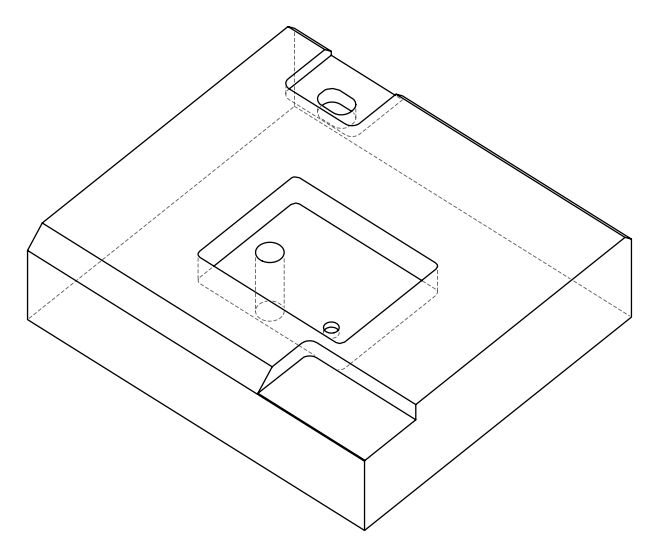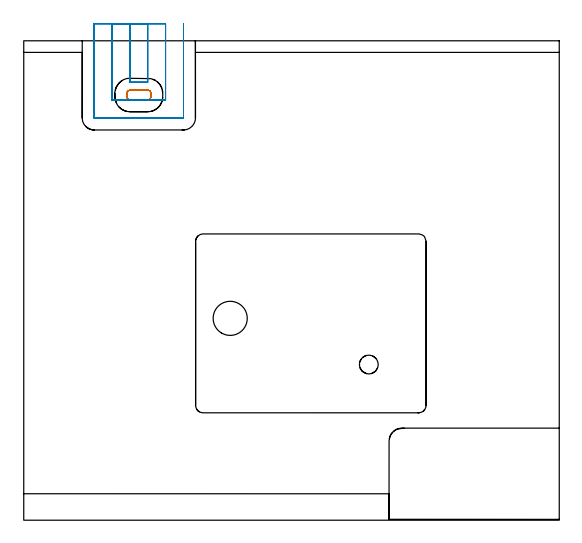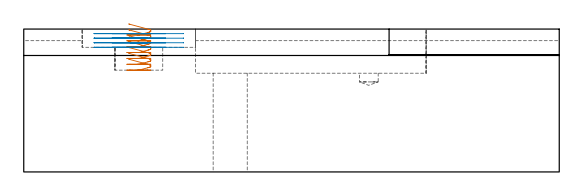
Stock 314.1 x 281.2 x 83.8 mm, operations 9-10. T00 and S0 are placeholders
(PLAN: 10 operations, 6 tool changes, 94.3 min)
(1 SPOT_DRILL | STEP1POCKET | NXT0321_9005460120000 | 0.03 min | 2820 mm3)
(2 INDEXABLE_INSERT_DRILL_THROUGH_HOLE_FROM_SOLID | STEP1HOLE | NXT0302_011 | 0.25 min | 26299 mm3)
(3 DRILL_BLIND_HOLE_INTO_CENTER | STEP1POCKET | NXT0301_081 | 0.04 min | 622 mm3)
(4 AREA_MILL | FG_CHAMFER_SURFACE | UGT0205_001 | 1 min | 894 mm3)
(5 AREA_MILL_1 | FG_CHAMFER_SURFACE_1 | UGT0205_001 | 5.3 min | 5034 mm3)
(6 AREA_MILL_2 | FG_CHAMFER_SURFACE_2 | UGT0205_001 | 11.34 min | 35741 mm3)
(7 MILL_CORNER_NOTCH_RECTANGULAR | CORNER_NOTCH_RECTANGULAR | UGT0201_103 | Follow Part, ap 3.5, ae 75% | 6.31 min | 70674 mm3)
(8 MILL_RECTANGULAR_POCKET | POCKET_RECTANGULAR_STRAIGHT | NXT0201_009 | Follow Part, ap 2, ae 75% | 64.68 min | 355910 mm3)
(9 MILL_RECTANGULAR_POCKET_1 | POCKET_RECTANGULAR_STRAIGHT_1 | UGT0201_103 | Follow Part, ap 3.5, ae 75% | 1.23 min | 11637 mm3)
(10 MILL_SLOT | SLOT_PARTIAL_RECTANGULAR | UGT0201_103 | Follow Part, ap 3.5, ae 75% | 4.06 min | 31557 mm3)
(TOOL NXT0321_9005460120000 | NC Spot Drill, 142deg, 12mm, Carbide, Uncoated | D12 PA142 FL30 Z2)
(TOOL NXT0302_011 | Index. Insert Drill 20mm [880-D2000L25-05] | D20 PA176 FL100 Z2)
(TOOL NXT0301_081 | Carbide Drill 11mm [860.1-1100-033A1-MM 2214] | D11 PA140 FL55 Z2)
(TOOL UGT0205_001 | Chamfer Mill 20 x 3 x 45 deg. | D20 FL50 Z2)
(TOOL UGT0201_103 | End Mill 14 mm | D14 FL19 Z2)
(TOOL NXT0201_009 | ENDMILL 8mm [2P460-0800-NA 1630] | D8 FL26 Z6)
(OP 9 MILL_RECTANGULAR_POCKET_1)
G17 G21 G94 G90
T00 M6
G54
G17 G0 G90 X61.542 Y246.769 S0 M3
G43 Z93.8 H0
Z86.8
G94 G1 X61.805 Y246.664 Z86.724 F250.
X62.166 Y246.6 Z86.626
X72.834 Z83.767
X73.195 Y246.664 Z83.669
X73.535 Y246.8 Z83.571
X73.84 Y247.001 Z83.473
X74.099 Y247.26 Z83.375
X74.3 Y247.565 Z83.277
X74.436 Y247.905 Z83.179
X74.5 Y248.266 Z83.081
Y250.534 Z82.473
X74.436 Y250.895 Z82.375
X74.3 Y251.235 Z82.277
X74.099 Y251.54 Z82.179
X73.84 Y251.799 Z82.081
X73.535 Y252. Z81.983
X73.195 Y252.136 Z81.884
X72.834 Y252.2 Z81.786
X67.5 Z80.357
X62.3 F500.
G3 X60.5 Y250.4 R1.8
G1 Y248.4
G3 X62.3 Y246.6 R1.8
G1 X72.7
G3 X74.5 Y248.4 R1.8
G1 Y250.4
G3 X72.7 Y252.2 R1.8
G1 X67.5
X66.5
G0 X61.542 Y246.769 Z83.357
G1 X61.805 Y246.664 Z83.281 F250.
X62.166 Y246.6 Z83.183
X72.834 Z80.324
X73.195 Y246.664 Z80.226
X73.535 Y246.8 Z80.128
X73.84 Y247.001 Z80.03
X74.099 Y247.26 Z79.932
X74.3 Y247.565 Z79.834
X74.436 Y247.905 Z79.736
X74.5 Y248.266 Z79.638
Y250.534 Z79.03
X74.436 Y250.895 Z78.932
X74.3 Y251.235 Z78.834
X74.099 Y251.54 Z78.736
X73.84 Y251.799 Z78.638
X73.535 Y252. Z78.54
X73.195 Y252.136 Z78.442
X72.834 Y252.2 Z78.344
X67.5 Z76.914
X62.3 F500.
G3 X60.5 Y250.4 R1.8
G1 Y248.4
G3 X62.3 Y246.6 R1.8
G1 X72.7
G3 X74.5 Y248.4 R1.8
G1 Y250.4
G3 X72.7 Y252.2 R1.8
G1 X67.5
X66.5
G0 X61.542 Y246.769 Z79.914
G1 X61.805 Y246.664 Z79.838 F250.
X62.166 Y246.6 Z79.74
X72.834 Z76.882
X73.195 Y246.664 Z76.783
X73.535 Y246.8 Z76.685
X73.84 Y247.001 Z76.587
X74.099 Y247.26 Z76.489
X74.3 Y247.565 Z76.391
X74.436 Y247.905 Z76.293
X74.5 Y248.266 Z76.195
Y250.534 Z75.587
X74.436 Y250.895 Z75.489
X74.3 Y251.235 Z75.391
X74.099 Y251.54 Z75.293
X73.84 Y251.799 Z75.195
X73.535 Y252. Z75.097
X73.195 Y252.136 Z74.999
X72.834 Y252.2 Z74.901
X67.5 Z73.471
X62.3 F500.
G3 X60.5 Y250.4 R1.8
G1 Y248.4
G3 X62.3 Y246.6 R1.8
G1 X72.7
G3 X74.5 Y248.4 R1.8
G1 Y250.4
G3 X72.7 Y252.2 R1.8
G1 X67.5
X66.5
G0 X61.542 Y246.769 Z76.471
G1 X61.805 Y246.664 Z76.395 F250.
X62.166 Y246.6 Z76.297
X72.834 Z73.439
X73.195 Y246.664 Z73.341
X73.535 Y246.8 Z73.243
X73.84 Y247.001 Z73.144
X74.099 Y247.26 Z73.046
X74.3 Y247.565 Z72.948
X74.436 Y247.905 Z72.85
X74.5 Y248.266 Z72.752
Y250.534 Z72.144
X74.436 Y250.895 Z72.046
X74.3 Y251.235 Z71.948
X74.099 Y251.54 Z71.85
X73.84 Y251.799 Z71.752
X73.535 Y252. Z71.654
X73.195 Y252.136 Z71.556
X72.834 Y252.2 Z71.458
X67.5 Z70.029
X62.3 F500.
G3 X60.5 Y250.4 R1.8
G1 Y248.4
G3 X62.3 Y246.6 R1.8
G1 X72.7
G3 X74.5 Y248.4 R1.8
G1 Y250.4
G3 X72.7 Y252.2 R1.8
G1 X67.5
X66.5
G0 X61.542 Y246.769 Z73.029
G1 X61.805 Y246.664 Z72.953 F250.
X62.166 Y246.6 Z72.854
X72.834 Z69.996
X73.195 Y246.664 Z69.898
X73.535 Y246.8 Z69.8
X73.84 Y247.001 Z69.702
X74.099 Y247.26 Z69.604
X74.3 Y247.565 Z69.506
X74.436 Y247.905 Z69.407
X74.5 Y248.266 Z69.309
Y250.534 Z68.702
X74.436 Y250.895 Z68.603
X74.3 Y251.235 Z68.505
X74.099 Y251.54 Z68.407
X73.84 Y251.799 Z68.309
X73.535 Y252. Z68.211
X73.195 Y252.136 Z68.113
X72.834 Y252.2 Z68.015
X67.5 Z66.586
X62.3 F500.
G3 X60.5 Y250.4 R1.8
G1 Y248.4
G3 X62.3 Y246.6 R1.8
G1 X72.7
G3 X74.5 Y248.4 R1.8
G1 Y250.4
G3 X72.7 Y252.2 R1.8
G1 X67.5
X66.5
G0 X61.542 Y246.769 Z69.586
G1 X61.805 Y246.664 Z69.51 F250.
X62.166 Y246.6 Z69.412
X72.834 Z66.553
X73.195 Y246.664 Z66.455
X73.535 Y246.8 Z66.357
X73.84 Y247.001 Z66.259
X74.099 Y247.26 Z66.161
X74.3 Y247.565 Z66.063
X74.436 Y247.905 Z65.965
X74.5 Y248.266 Z65.867
Y250.534 Z65.259
X74.436 Y250.895 Z65.161
X74.3 Y251.235 Z65.063
X74.099 Y251.54 Z64.964
X73.84 Y251.799 Z64.866
X73.535 Y252. Z64.768
X73.195 Y252.136 Z64.67
X72.834 Y252.2 Z64.572
X67.5 Z63.143
X62.3 F500.
G3 X60.5 Y250.4 R1.8
G1 Y248.4
G3 X62.3 Y246.6 R1.8
G1 X72.7
G3 X74.5 Y248.4 R1.8
G1 Y250.4
G3 X72.7 Y252.2 R1.8
G1 X67.5
X66.5
G0 X61.542 Y246.769 Z66.143
G1 X61.805 Y246.664 Z66.067 F250.
X62.166 Y246.6 Z65.969
X72.834 Z63.11
X73.195 Y246.664 Z63.012
X73.535 Y246.8 Z62.914
X73.84 Y247.001 Z62.816
X74.099 Y247.26 Z62.718
X74.3 Y247.565 Z62.62
X74.436 Y247.905 Z62.522
X74.5 Y248.266 Z62.424
Y250.534 Z61.816
X74.436 Y250.895 Z61.718
X74.3 Y251.235 Z61.62
X74.099 Y251.54 Z61.522
X73.84 Y251.799 Z61.424
X73.535 Y252. Z61.325
X73.195 Y252.136 Z61.227
X72.834 Y252.2 Z61.129
X67.5 Z59.7
X62.3 F500.
G3 X60.5 Y250.4 R1.8
G1 Y248.4
G3 X62.3 Y246.6 R1.8
G1 X72.7
G3 X74.5 Y248.4 R1.8
G1 Y250.4
G3 X72.7 Y252.2 R1.8
G1 X67.5
X66.5
G0 Z93.8
M5
M2
(OP 10 MILL_SLOT)
G17 G21 G94 G90
T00 M6
G54
G17 G0 G90 X62.3 Y291.2 S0 M3
G43 Z93.8 H0
Z81.125
G94 G1 Y288.2 F250.
Y256.9 F500.
X72.7
Y288.2
Y291.2 F250.
X51.8
Y288.2
Y246.4 F500.
X83.2
Y288.2
Y291.2 F250.
X41.3
Y288.2
Y236. F500.
X41.305 Y235.945
X41.345 Y235.905
X41.4 Y235.9
X93.6
X93.655 Y235.905
X93.695 Y235.945
X93.7 Y236.
Y288.2
Y291.2 F250.
G0 X62.3 Z78.45
G1 Y288.2
Y256.9 F500.
X72.7
Y288.2
Y291.2 F250.
X51.8
Y288.2
Y246.4 F500.
X83.2
Y288.2
Y291.2 F250.
X41.3
Y288.2
Y236. F500.
X41.305 Y235.945
X41.345 Y235.905
X41.4 Y235.9
X93.6
X93.655 Y235.905
X93.695 Y235.945
X93.7 Y236.
Y288.2
Y291.2 F250.
G0 X62.3 Z75.775
G1 Y288.2
Y256.9 F500.
X72.7
Y288.2
Y291.2 F250.
X51.8
Y288.2
Y246.4 F500.
X83.2
Y288.2
Y291.2 F250.
X41.3
Y288.2
Y236. F500.
X41.305 Y235.945
X41.345 Y235.905
X41.4 Y235.9
X93.6
X93.655 Y235.905
X93.695 Y235.945
X93.7 Y236.
Y288.2
Y291.2 F250.
G0 X62.3 Z73.1
G1 Y288.2
Y256.9 F500.
X72.7
Y288.2
Y291.2 F250.
X51.8
Y288.2
Y246.4 F500.
X83.2
Y288.2
Y291.2 F250.
X41.3
Y288.2
Y236. F500.
X41.305 Y235.945
X41.345 Y235.905
X41.4 Y235.9
X93.6
X93.655 Y235.905
X93.695 Y235.945
X93.7 Y236.
Y288.2
Y291.2 F250.
G0 Z93.8
M5
M2
